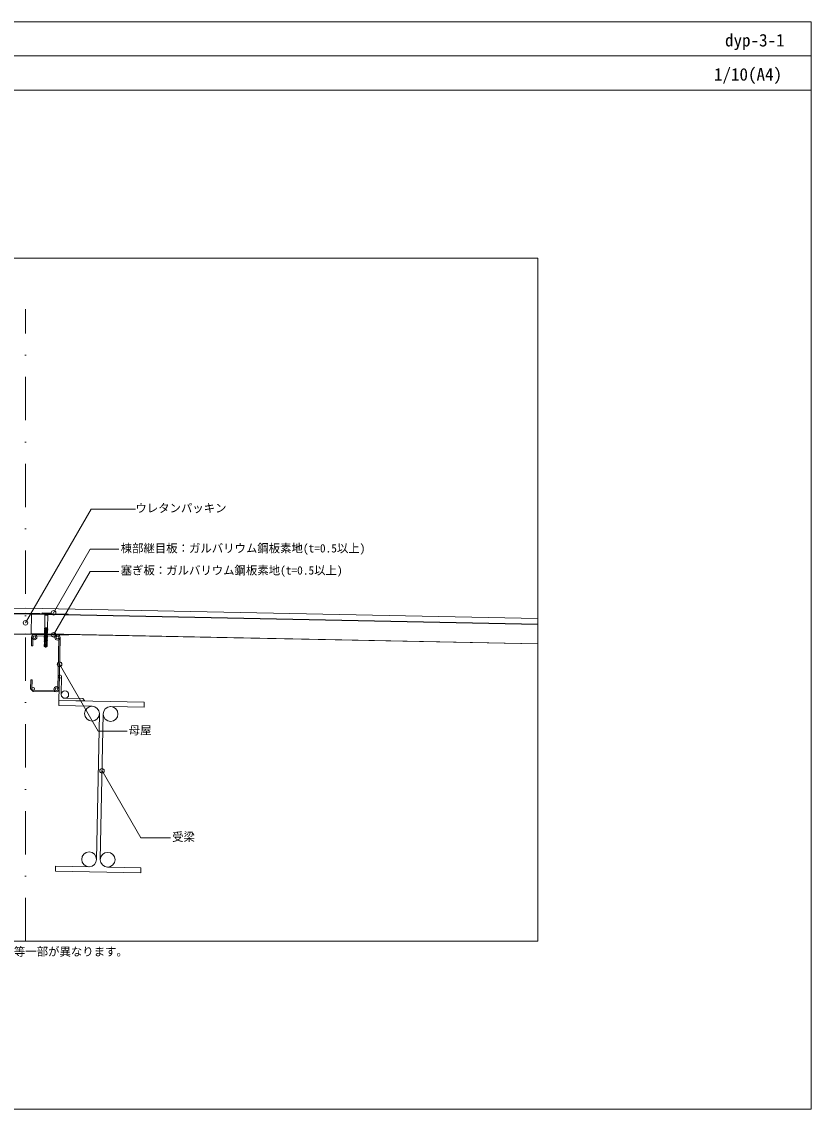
# Model space of a CAD drawing. Units: millimetres, scale not verified. Extents: x -1380 to 1380, y -955 to 955.
# Drawn here: x -7 to 1380, y -955 to 955 of the extents above; entities that cross this region are included whole.
import ezdxf
from ezdxf.enums import TextEntityAlignment as Align

# ---------------------------------------------------------------- set-up
doc = ezdxf.new("R2010")
doc.units = ezdxf.units.MM
doc.header["$LTSCALE"] = 3
doc.linetypes.add('USER1', pattern=[0.375, 0.25, -0.125])
doc.linetypes.add('USER2', pattern=[50.81, 25.4, -12.7, 0.01, -12.7])
for name, color, linetype, lineweight in [('0-0_0', 7, 'Continuous', 18), ('0-3_BOUSUI', 1, 'Continuous', 18), ('0-4_MOJI', 7, 'Continuous', 18), ('0-5_KANAMONO_SCREW', 4, 'Continuous', 18), ('0-6_dannnetu', 6, 'Continuous', 18), ('0-7_KANAMONO', 5, 'Continuous', 18), ('0-8_TEKKOTU', 7, 'Continuous', 18), ('0-9_WAKU', 7, 'Continuous', 18)]:
    doc.layers.add(name, color=color, linetype=linetype, lineweight=lineweight)
doc.styles.add('ＭＳ ゴシック', font='')
doc.styles.get('ＭＳ ゴシック').set_extended_font_data('MS Gothic')

# ---------------------------------------------------------------- blocks, each defined once
blk = doc.blocks.new('yp')
at = {"layer": '0-5_KANAMONO_SCREW'}
for p, q in [((-7.5, 0.7), (-7.5, 0)), ((7.5, 0), (-7.5, 0)), ((-7.5, 0), (-3.959, -0.624)), ((7.2, 1), (-7.2, 1)), ((7.5, 0), (3.959, -0.624)), ((7.5, 0.7), (7.5, 0)), ((3.5, -0.705), (-3.5, -0.705)), ((-3.267, -1.109), (-2.594, -2.275)), ((-2.46, -2.507), (2.46, -2.507)), ((-2.46, -2.775), (-2.46, -25)), ((2.46, -2.775), (2.46, -25)), ((3.267, -1.109), (2.594, -2.275)), ((-2.96, -27.746), (-2.25, -27.336)), ((-2.96, -27.746), (-1.922, -27.587)), ((-2.96, -27.846), (-1.907, -27.685)), ((-2.96, -27.746), (-2.96, -27.846)), ((-2.96, -27.846), (-2.25, -28.255)), ((-2.96, -29.556), (-2.25, -29.146)), ((-2.96, -29.556), (-1.638, -29.354)), ((-2.96, -29.656), (-1.623, -29.451)), ((-2.96, -29.556), (-2.96, -29.656)), ((-2.96, -29.656), (-2.25, -30.065)), ((-2.96, -31.366), (-2.25, -30.956)), ((-2.96, -31.366), (-1.354, -31.12)), ((-2.96, -31.466), (-1.339, -31.218)), ((-2.96, -31.366), (-2.96, -31.466)), ((-2.96, -31.466), (-2.25, -31.875)), ((-2.96, -33.176), (-2.25, -32.766)), ((-2.96, -33.176), (-1.071, -32.887)), ((-2.96, -33.276), (-1.055, -32.984)), ((-2.96, -33.176), (-2.96, -33.276)), ((-2.96, -33.276), (-2.25, -33.685)), ((-2.96, -34.986), (-2.25, -34.576)), ((-2.96, -34.986), (-0.787, -34.653)), ((-2.96, -35.086), (-0.771, -34.751)), ((-2.96, -34.986), (-2.96, -35.086)), ((-2.96, -35.086), (-2.25, -35.495)), ((-2.96, -36.796), (-2.25, -36.386)), ((-2.96, -36.796), (-0.503, -36.42)), ((-2.96, -36.896), (-0.487, -36.518)), ((-2.96, -36.796), (-2.96, -36.896)), ((-2.96, -36.896), (-2.25, -37.305)), ((-2.96, -38.606), (-0.219, -38.187)), ((-2.96, -38.606), (-2.25, -38.196)), ((-2.673, -25.77), (-2.775, -26.142)), ((-2.775, -26.142), (-2.169, -26.053)), ((-2.775, -26.142), (-2.277, -26.43)), ((-2.673, -25.77), (-2.336, -25.575)), ((-2.673, -25.77), (-2.229, -25.675)), ((2.46, -25), (-2.46, -25)), ((-2.377, -25), (-2.336, -25.575)), ((-2.336, -25.575), (0.428, -25)), ((2.343, -25.487), (-2.277, -26.43)), ((-2.277, -26.43), (-2.25, -26.81)), ((-2.25, -27.336), (2.275, -26.445)), ((-2.25, -26.81), (-2.25, -27.336)), ((2.25, -27.35), (-2.25, -28.255)), ((-2.25, -29.146), (2.25, -28.241)), ((-2.25, -28.255), (-2.25, -29.146)), ((2.25, -29.16), (-2.25, -30.065)), ((-2.25, -30.956), (2.25, -30.051)), ((-2.25, -30.065), (-2.25, -30.956)), ((2.25, -30.97), (-2.25, -31.875)), ((-2.25, -32.766), (2.25, -31.861)), ((-2.25, -31.875), (-2.25, -32.766)), ((2.25, -32.78), (-2.25, -33.685)), ((-2.25, -34.576), (2.25, -33.671)), ((-2.25, -33.685), (-2.25, -34.576)), ((2.25, -34.59), (-2.25, -35.495)), ((-2.25, -36.386), (2.25, -35.481)), ((-2.25, -35.495), (-2.25, -36.386)), ((2.25, -36.4), (-2.25, -37.305)), ((-2.25, -38.196), (2.25, -37.291)), ((-2.25, -37.305), (-2.25, -38.196)), ((-2.169, -26.053), (-2.229, -25.675)), ((-1.907, -27.685), (-1.922, -27.587)), ((-1.721, -26.317), (-1.856, -25.476)), ((-1.623, -29.451), (-1.638, -29.354)), ((-1.436, -28.092), (-1.579, -27.204)), ((-1.446, -25.508), (0.935, -25)), ((-1.377, -25.937), (-1.446, -25.508)), ((-1.377, -25.937), (2.56, -25.362)), ((-1.339, -31.218), (-1.354, -31.12)), ((-1.154, -29.845), (-1.297, -28.954)), ((-1.131, -27.466), (2.96, -26.841)), ((-1.116, -27.564), (-1.131, -27.466)), ((-1.116, -27.564), (2.96, -26.941)), ((-1.055, -32.984), (-1.071, -32.887)), ((-0.872, -31.598), (-1.016, -30.707)), ((-0.847, -29.233), (2.96, -28.651)), ((-0.832, -29.33), (-0.847, -29.233)), ((-0.832, -29.33), (2.96, -28.751)), ((-0.771, -34.751), (-0.787, -34.653)), ((-0.591, -33.352), (-0.734, -32.461)), ((-0.564, -30.999), (2.96, -30.461)), ((-0.548, -31.097), (-0.564, -30.999)), ((-0.548, -31.097), (2.96, -30.561)), ((-0.487, -36.518), (-0.503, -36.42)), ((-0.309, -35.105), (-0.452, -34.214)), ((-0.28, -32.766), (2.96, -32.271)), ((-0.264, -32.863), (-0.28, -32.766)), ((-0.264, -32.863), (2.96, -32.371)), ((-0.203, -38.284), (-0.219, -38.187)), ((-0.027, -36.858), (-0.17, -35.967)), ((0.004, -34.532), (2.96, -34.081)), ((0.02, -34.63), (0.004, -34.532)), ((0.02, -34.63), (2.96, -34.181)), ((0.255, -38.612), (0.111, -37.721)), ((0.288, -36.299), (2.96, -35.891)), ((0.304, -36.397), (0.288, -36.299)), ((0.304, -36.397), (2.96, -35.991)), ((0.572, -38.066), (2.96, -37.701)), ((0.588, -38.163), (0.572, -38.066)), ((0.588, -38.163), (2.96, -37.801)), ((2.96, -26.941), (2.25, -27.35)), ((2.25, -27.35), (2.25, -28.241)), ((2.96, -28.651), (2.25, -28.241)), ((2.96, -28.751), (2.25, -29.16)), ((2.25, -29.16), (2.25, -30.051)), ((2.96, -30.461), (2.25, -30.051)), ((2.96, -30.561), (2.25, -30.97)), ((2.25, -30.97), (2.25, -31.861)), ((2.96, -32.271), (2.25, -31.861)), ((2.96, -32.371), (2.25, -32.78)), ((2.25, -32.78), (2.25, -33.671)), ((2.96, -34.081), (2.25, -33.671)), ((2.96, -34.181), (2.25, -34.59)), ((2.25, -34.59), (2.25, -35.481)), ((2.96, -35.891), (2.25, -35.481)), ((2.96, -35.991), (2.25, -36.4)), ((2.25, -36.4), (2.25, -37.291)), ((2.96, -37.701), (2.25, -37.291)), ((2.96, -37.801), (2.25, -38.21)), ((2.343, -25.487), (2.275, -26.445)), ((2.96, -26.841), (2.275, -26.445)), ((2.56, -25.362), (2.343, -25.487)), ((2.46, -25), (2.56, -25.362)), ((2.96, -26.841), (2.96, -26.941)), ((2.96, -28.651), (2.96, -28.751)), ((2.96, -30.461), (2.96, -30.561)), ((2.96, -32.271), (2.96, -32.371)), ((2.96, -34.081), (2.96, -34.181)), ((2.96, -35.891), (2.96, -35.991)), ((2.96, -37.701), (2.96, -37.801)), ((-2.96, -38.706), (-0.203, -38.284)), ((-2.96, -38.606), (-2.96, -38.706)), ((-2.96, -38.706), (-2.25, -39.115)), ((-2.96, -40.416), (0.065, -39.953)), ((-2.96, -40.416), (-2.25, -40.006)), ((-2.96, -40.516), (0.081, -40.051)), ((-2.96, -40.416), (-2.96, -40.516)), ((-2.96, -40.516), (-2.25, -40.925)), ((-2.96, -42.226), (0.349, -41.72)), ((-2.96, -42.226), (-2.25, -41.816)), ((-2.96, -42.326), (0.365, -41.817)), ((-2.96, -42.226), (-2.96, -42.326)), ((-2.96, -42.326), (-2.25, -42.735)), ((-2.96, -44.036), (0.633, -43.486)), ((-2.96, -44.136), (0.649, -43.584)), ((-2.96, -44.036), (-2.25, -43.626)), ((-2.96, -44.036), (-2.96, -44.136)), ((-2.96, -44.136), (-2.25, -44.545)), ((-2.886, -45.803), (0.913, -45.243)), ((-2.886, -45.803), (-2.266, -45.445)), ((-2.886, -45.803), (-2.868, -45.999)), ((-2.868, -45.999), (0.874, -45.383)), ((-2.868, -45.999), (-2.296, -46.329)), ((-2.728, -47.522), (0.424, -47.032)), ((-2.728, -47.522), (-2.33, -47.292)), ((-2.728, -47.522), (-2.692, -47.91)), ((-2.692, -47.91), (0.329, -47.383)), ((-2.692, -47.91), (-2.358, -48.103)), ((-2.57, -49.24), (-0.066, -48.828)), ((-2.57, -49.24), (-2.395, -49.139)), ((-2.57, -49.24), (-2.516, -49.822)), ((-2.516, -49.822), (-0.22, -49.393)), ((-2.516, -49.822), (-2.42, -49.877)), ((-2.5, -57.026), (-2.5, -50)), ((-0.179, -50), (-2.5, -50)), ((-2.068, -56.543), (-2.5, -57.026)), ((-2.5, -57.026), (-0.2, -58.956)), ((-2.42, -49.877), (-2.425, -50)), ((-0.024, -49.435), (-2.42, -49.877)), ((-2.358, -48.103), (-2.395, -49.139)), ((-2.395, -49.139), (0.194, -48.637)), ((0.486, -47.564), (-2.358, -48.103)), ((-2.296, -46.329), (-2.33, -47.292)), ((-2.33, -47.292), (0.727, -46.682)), ((0.998, -45.688), (-2.296, -46.329)), ((-2.266, -45.445), (2.25, -44.531)), ((-2.25, -45), (-2.266, -45.445)), ((2.25, -38.21), (-2.25, -39.115)), ((-2.25, -40.006), (2.25, -39.101)), ((-2.25, -39.115), (-2.25, -40.006)), ((2.25, -40.02), (-2.25, -40.925)), ((-2.25, -41.816), (2.25, -40.911)), ((-2.25, -40.925), (-2.25, -41.816)), ((2.25, -41.83), (-2.25, -42.735)), ((-2.25, -43.626), (2.25, -42.721)), ((-2.25, -42.735), (-2.25, -43.626)), ((2.25, -43.64), (-2.25, -44.545)), ((-2.25, -44.545), (-2.25, -45)), ((-1.7, -55.578), (-1.7, -50)), ((-1.276, -56.486), (-0.979, -56.735)), ((-0.22, -49.393), (-0.066, -48.828)), ((-0.22, -49.393), (-0.024, -49.435)), ((-0.179, -50), (1.26, -44.731)), ((0.194, -48.637), (-0.066, -48.828)), ((-0.01, -56.564), (0.4, -55.854)), ((0.081, -40.051), (0.065, -39.953)), ((0.094, -49), (1.886, -49)), ((1.65, -55.751), (0.155, -58.341)), ((2, -56.793), (0.155, -58.341)), ((0.329, -47.383), (0.424, -47.032)), ((0.329, -47.383), (0.486, -47.564)), ((0.365, -41.817), (0.349, -41.72)), ((0.536, -40.365), (0.393, -39.474)), ((0.4, -55.854), (0.4, -47.88)), ((0.727, -46.682), (0.424, -47.032)), ((0.649, -43.584), (0.633, -43.486)), ((0.818, -42.118), (0.675, -41.227)), ((0.856, -39.832), (2.96, -39.511)), ((0.872, -39.93), (0.856, -39.832)), ((0.872, -39.93), (2.96, -39.611)), ((0.874, -45.383), (0.913, -45.243)), ((0.874, -45.383), (0.998, -45.688)), ((1.26, -44.731), (0.913, -45.243)), ((1.1, -43.872), (0.957, -42.981)), ((1.14, -41.599), (2.96, -41.321)), ((1.155, -41.696), (1.14, -41.599)), ((1.155, -41.696), (2.96, -41.421)), ((1.424, -43.365), (2.96, -43.131)), ((1.439, -43.463), (1.424, -43.365)), ((1.439, -43.463), (2.96, -43.231)), ((1.65, -55.751), (1.65, -49)), ((1.662, -45.132), (2.96, -44.941)), ((1.696, -45.029), (1.662, -45.132)), ((1.669, -45.253), (1.662, -45.132)), ((1.669, -45.253), (2.96, -45.041)), ((1.669, -45.253), (1.884, -45.516)), ((1.937, -46.44), (1.759, -46.825)), ((1.759, -46.825), (2.807, -46.662)), ((1.776, -47.13), (1.759, -46.825)), ((1.776, -47.13), (2.78, -46.954)), ((1.776, -47.13), (1.985, -47.281)), ((2.042, -48.278), (1.855, -48.512)), ((1.855, -48.512), (2.649, -48.381)), ((1.883, -49.001), (1.855, -48.512)), ((1.883, -49.001), (2.604, -48.866)), ((1.883, -49.001), (2.086, -49.046)), ((2.265, -45.442), (1.884, -45.516)), ((1.937, -46.44), (1.884, -45.516)), ((1.937, -46.44), (2.298, -46.368)), ((2.327, -47.216), (1.985, -47.281)), ((2.042, -48.278), (1.985, -47.281)), ((2, -56.793), (2, -49.027)), ((2.042, -48.278), (2.362, -48.215)), ((2.389, -48.99), (2.086, -49.046)), ((2.14, -50), (2.086, -49.046)), ((2.5, -50), (2.14, -50)), ((2.25, -38.21), (2.25, -39.101)), ((2.96, -39.511), (2.25, -39.101)), ((2.96, -39.611), (2.25, -40.02)), ((2.25, -40.02), (2.25, -40.911)), ((2.96, -41.321), (2.25, -40.911)), ((2.96, -41.421), (2.25, -41.83)), ((2.25, -41.83), (2.25, -42.721)), ((2.96, -43.131), (2.25, -42.721)), ((2.96, -43.231), (2.25, -43.64)), ((2.25, -43.64), (2.25, -44.531)), ((2.96, -44.941), (2.25, -44.531)), ((2.96, -45.041), (2.265, -45.442)), ((2.265, -45.442), (2.298, -46.368)), ((2.807, -46.662), (2.298, -46.368)), ((2.78, -46.954), (2.327, -47.216)), ((2.327, -47.216), (2.362, -48.215)), ((2.649, -48.381), (2.362, -48.215)), ((2.604, -48.866), (2.389, -48.99)), ((2.389, -48.99), (2.425, -50)), ((2.5, -50), (2.5, -57.026)), ((2.649, -48.381), (2.604, -48.866)), ((2.807, -46.662), (2.78, -46.954)), ((2.96, -39.511), (2.96, -39.611)), ((2.96, -41.321), (2.96, -41.421)), ((2.96, -43.131), (2.96, -43.231)), ((2.96, -44.941), (2.96, -45.041)), ((-0.227, -57.975), (0, -59)), ((0.155, -58.341), (0, -59)), ((0.155, -58.341), (0.2, -58.956))]:
    blk.add_line(p, q, dxfattribs=at)
at = {"layer": '0-5_KANAMONO_SCREW', "linetype": 'USER1'}
for p, q in [((-3.3, 1), (-1.905, -1.798)), ((3.3, 1), (1.905, -1.798)), ((0, -2.811), (-1.905, -1.798)), ((0, -2.811), (1.905, -1.798))]:
    blk.add_line(p, q, dxfattribs=at)
at = {"layer": '0-5_KANAMONO_SCREW'}
for points in [[(-1.446, -25.508), (-1.856, -25.476), (-2.229, -25.675)], [(-2.169, -26.053), (-1.721, -26.317), (-1.377, -25.937)], [(-1.131, -27.466), (-1.579, -27.204), (-1.922, -27.587)], [(-1.907, -27.685), (-1.436, -28.092), (-1.116, -27.564)], [(-0.847, -29.233), (-1.297, -28.954), (-1.638, -29.354)], [(-1.623, -29.451), (-1.154, -29.845), (-0.832, -29.33)], [(-0.564, -30.999), (-1.016, -30.707), (-1.354, -31.12)], [(-1.339, -31.218), (-0.872, -31.598), (-0.548, -31.097)], [(-0.28, -32.766), (-0.734, -32.461), (-1.071, -32.887)], [(-1.055, -32.984), (-0.591, -33.352), (-0.264, -32.863)], [(0.004, -34.532), (-0.452, -34.214), (-0.787, -34.653)], [(-0.771, -34.751), (-0.309, -35.105), (0.02, -34.63)], [(0.288, -36.299), (-0.17, -35.967), (-0.503, -36.42)], [(-0.487, -36.518), (-0.027, -36.858), (0.304, -36.397)], [(0.572, -38.066), (0.111, -37.721), (-0.219, -38.187)], [(-0.203, -38.284), (0.255, -38.612), (0.588, -38.163)], [(0.856, -39.832), (0.393, -39.474), (0.065, -39.953)], [(0.081, -40.051), (0.536, -40.365), (0.872, -39.93)], [(2, -56.793), (2.5, -57.026), (0.2, -58.956)], [(1.14, -41.599), (0.675, -41.227), (0.349, -41.72)], [(0.365, -41.817), (0.818, -42.118), (1.155, -41.696)], [(1.424, -43.365), (0.957, -42.981), (0.633, -43.486)], [(0.649, -43.584), (1.1, -43.872), (1.439, -43.463)], [(-0.2, -58.956), (0, -59), (0.2, -58.956)]]:
    blk.add_lwpolyline(points, dxfattribs=at)
for centre, radius, start, end in [((-7.2, 0.7), 0.3, 90, 180), ((7.2, 0.7), 0.3, 0, 90), ((-4.133, -1.609), 1, 30, 80), ((-3.46, -2.775), 1, 0, 30), ((3.46, -2.775), 1, 150, 180), ((4.133, -1.609), 1, 100, 150), ((-3.149, -55.578), 1.449, 318.21456, 0), ((-1.643, -56.923), 0.571, 50, 138.21456), ((-0.514, -55.578), 1.186, 180, 230), ((-0.567, -56.243), 0.642, 230, 330), ((-2.429, -58.463), 2.255, 12.5, 50), ((1.694, -57.548), 1.968, 150, 192.5), ((1.45, -46.05), 1.05, 76.45414, 105.11499)]:
    blk.add_arc(centre, radius, start, end, dxfattribs=at)

msp = doc.modelspace()

# ---------------------------------------------------------------- linework, layer by layer
at = {"layer": '0-0_0'}
msp.add_line((-1380.265, 895.226), (1379.735, 895.226), dxfattribs=at)
msp.add_lwpolyline([(-900.265, -659.774), (899.735, -659.774), (899.735, 540.226), (-900.265, 540.226)], close=True, dxfattribs=at)
at = {"layer": '0-3_BOUSUI'}
msp.add_lwpolyline([(899.735, -92.605), (-0.265, -74.605), (-900.265, -92.605)], dxfattribs=at)
at = {"layer": '0-4_MOJI', "linetype": 'USER2'}
msp.add_line((-0.265, -659.774), (-0.265, 450.226), dxfattribs=at)
at = {"layer": '0-4_MOJI'}
for points in [[(192.87, 99.155), (115.224, 99.155), (-0.058, -100.52)], [(164.029, 28.711), (113.591, 28.711), (49.185, -82.844)], [(164.029, -10.104), (113.591, -10.104), (49.185, -121.658)], [(178.139, -290.995), (127.701, -290.995), (59.714, -173.239)], [(254.35, -478.157), (202.271, -478.174), (134.284, -360.418)]]:
    msp.add_lwpolyline(points, dxfattribs=at)
for centre in [(49.185, -82.844), (-0.058, -100.52), (49.185, -121.658), (59.714, -173.239), (134.284, -360.418)]:
    msp.add_circle(centre, 4, dxfattribs=at)
at = {"layer": '0-6_dannnetu'}
for p, q in [((9.733, -119.814), (10.432, -84.821)), ((10.422, -85.321), (899.735, -103.108)), ((10.432, -84.821), (899.735, -102.607)), ((9.733, -119.814), (899.735, -137.614)), ((9.74, -119.464), (899.735, -137.264))]:
    msp.add_line(p, q, dxfattribs=at)
at = {"layer": '0-7_KANAMONO'}
for p, q in [((56.097, -124.042), (15.306, -123.227)), ((15.351, -120.927), (56.143, -121.743)), ((56.535, -217.17), (58.351, -126.388)), ((60.65, -126.434), (58.835, -217.216)), ((62.652, -226.394), (63.282, -194.9)), ((13.398, -218.607), (54.19, -219.423)), ((100.514, -233.652), (69.021, -233.023))]:
    msp.add_line(p, q, dxfattribs=at)
for points in [[(-0.265, -84.607), (-75.23, -86.107), (-75.25, -85.107), (-0.265, -83.607)], [(-0.265, -84.607), (74.7, -86.107), (74.72, -85.107), (-0.265, -83.607)], [(-0.265, -120.615), (-75.23, -122.114), (-75.25, -121.114), (-0.265, -119.614)], [(-0.265, -120.615), (74.7, -122.114), (74.72, -121.114), (-0.265, -119.614)], [(12.96, -125.48), (12.652, -140.877), (10.352, -140.831), (10.66, -125.434)], [(8.845, -216.216), (9.153, -200.819), (11.452, -200.865), (11.144, -216.262)], [(60.342, -191.841), (59.343, -191.821), (58.443, -236.812), (103.434, -237.712), (103.454, -236.712), (100.514, -233.652)], [(54.144, -221.723), (13.352, -220.907), (8.845, -216.216)]]:
    msp.add_lwpolyline(points, dxfattribs=at)
for centre, radius in [((15.26, -125.526), 4.6), ((15.26, -125.526), 2.3), ((56.051, -126.342), 4.6), ((56.051, -126.342), 2.3), ((60.283, -194.84), 3), ((13.444, -216.308), 2.3), ((54.236, -217.124), 4.6), ((54.236, -217.124), 2.3), ((69.151, -226.524), 6.5)]:
    msp.add_circle(centre, radius, dxfattribs=at)
at = {"layer": '0-8_TEKKOTU'}
for p, q in [((124.62, -516.191), (129.739, -260.242)), ((136.237, -260.372), (131.118, -516.321)), ((143.856, -529.578), (202.594, -530.753))]:
    msp.add_line(p, q, dxfattribs=at)
for points in [[(117.001, -246.985), (58.263, -245.81), (58.443, -236.812), (208.413, -239.811), (208.233, -248.809), (149.495, -247.635)], [(202.594, -530.753), (202.414, -539.751), (52.444, -536.752), (52.624, -527.754), (111.362, -528.928)]]:
    msp.add_lwpolyline(points, dxfattribs=at)
for centre in [(116.741, -259.982), (149.235, -260.632), (111.622, -515.931), (144.116, -516.581)]:
    msp.add_circle(centre, 13, dxfattribs=at)
at = {"layer": '0-9_WAKU'}
for points in [[(1379.735, 835.226), (-1380.265, 835.226), (-1380.265, 955.226), (1379.735, 955.226)], [(-1380.265, -954.774), (1379.735, -954.774), (1379.735, 955.226), (-1380.265, 955.226)]]:
    msp.add_lwpolyline(points, close=True, dxfattribs=at)

# ---------------------------------------------------------------- block references
at = {"layer": '0-5_KANAMONO_SCREW', "rotation": 358.85424}
msp.add_blockref('yp', (36.487, -84.342), dxfattribs=at)

# ---------------------------------------------------------------- texts
at = {"layer": '0-4_MOJI', "style": 'ＭＳ ゴシック'}
for s, p in [('ウレタンパッキン', (192.87, 89.155)), ('棟部継目板：ガルバリウム鋼板素地(t=0.5以上)', (167.029, 18.711)), ('塞ぎ板：ガルバリウム鋼板素地(t=0.5以上)', (167.029, -20.104)), ('母屋', (181.139, -300.995)), ('受梁', (257.35, -488.157)), ('※こちらの図は熱工法とストライプ工法の場合の形状です。その他の工法については出入隅の形状等一部が異なります。', (-900.265, -689.774))]:
    msp.add_text(s, height=14.66, dxfattribs=at).set_placement(p, align=Align.BOTTOM_LEFT)
at = {"layer": '0-9_WAKU', "style": 'ＭＳ ゴシック'}
for s, p in [('dyp-3-1', (1228.288, 905.226)), ('1/10(A4)', (1208.795, 845.226))]:
    msp.add_text(s, height=21.99, dxfattribs=at).set_placement(p, align=Align.BOTTOM_LEFT)

doc.saveas('drawing.dxf')
